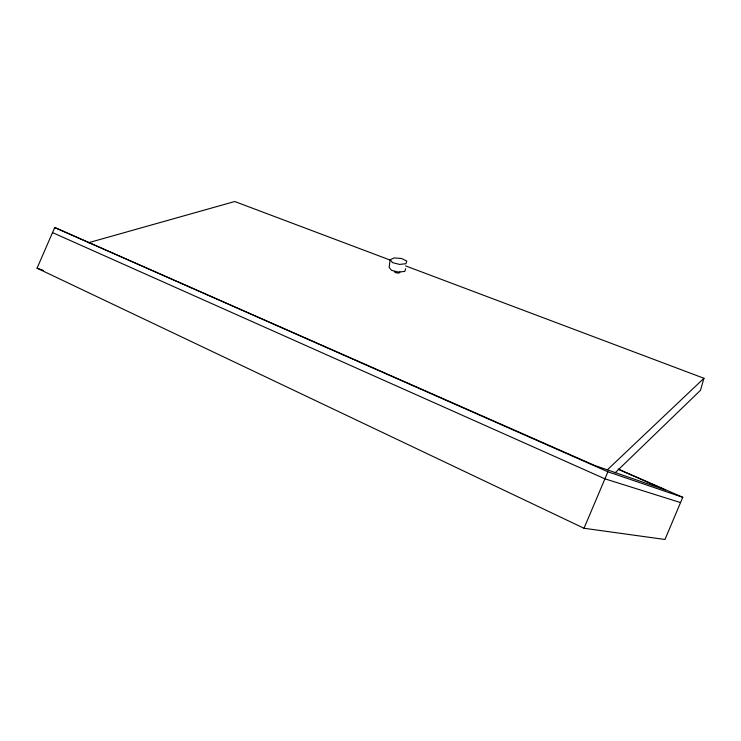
<?xml version="1.0" encoding="UTF-8"?>
<svg xmlns="http://www.w3.org/2000/svg" width="741" height="741" viewBox="0 0 741 741"><rect width="100%" height="100%" fill="white"/><g stroke="black" fill="none" stroke-linecap="round" stroke-linejoin="round"><path stroke-width="1.11" d="M390.183 259.72L392.563 262.629L399.603 264.426L405.938 263.722L406.772 261.091L401.539 258.507L394.203 257.905L390.183 259.72L389.127 267.362L391.489 270.308L398.51 272.104L404.827 271.391L405.66 268.714M405.559 265.871L703.95 378.28L700.467 390.331L615.086 472.851M399.844 271.919L399.556 272.818L397.454 273.059L395.12 272.456L394.323 271.475M618.151 469.007L682.757 497.304L664.973 539.476L584.01 528.268L37.05 268.186L54.741 227.524L594.634 465.431L665.418 489.977L618.809 469.562M584.01 528.268L607.916 471.785L682.757 497.304M607.342 469.84L703.95 378.28M88.438 242.733L234.74 201.524L390.424 260.174M680.534 502.565L604.934 478.843L52.537 232.609M37.05 268.186L43.358 270.4M54.741 227.524L607.916 471.785"/></g></svg>
